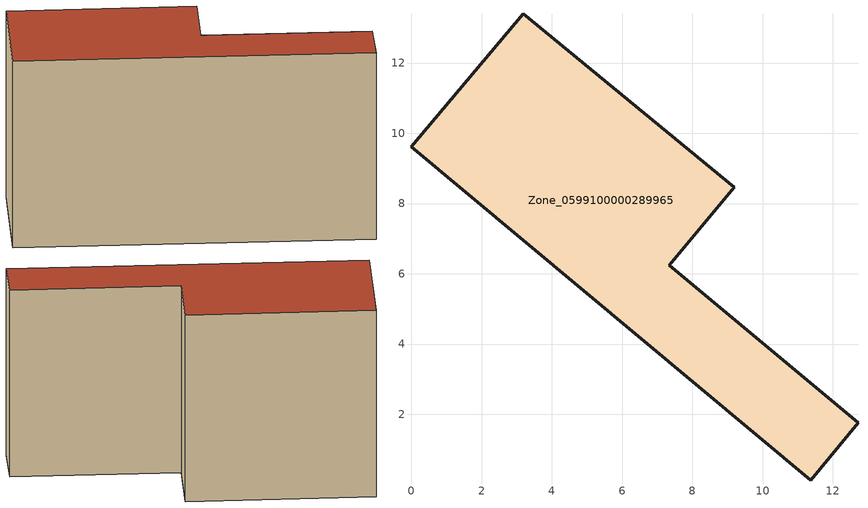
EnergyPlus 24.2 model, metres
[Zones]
Zone_0599100000289965
 floor ground (C_G): 9.19,8.46 7.34,6.24 12.71,1.76 11.37,0.12 0,9.62 3.18,13.41 z0
 wall outside (C_F): 7.34,6.24 9.19,8.46 3.18,13.41 0,9.62 11.37,0.12 12.71,1.76 7.34,6.24 z0:8.34
 roof outside (C_R): 12.71,1.76 7.34,6.24 9.19,8.46 3.18,13.41 0,9.62 11.37,0.12 z8.34
[BUILDING]
Pand.0599100000289965: North Axis=0; Terrain=City; Loads Convergence Tolerance Value=0.04; Temperature Convergence Tolerance Value=0.4; Solar Distribution=FullExterior; Maximum Number of Warmup Days=25; Minimum Number of Warmup Days=1
[Site:Location]
Rotterdam.The.Hague.AP_ZH_NLD Design_Conditions: Latitude=51.96; Longitude=4.45; Time Zone=1; Elevation=-4.5
[SITE:GROUNDTEMPERATURE:BUILDINGSURFACE]
18, 18, 18, 18, 18, 18, 18, 18, 18, 18, 18, 18
[MATERIAL] Thermal Absorptance=0.9; Solar Absorptance=0.7; Visible Absorptance=0.7
Name | Roughness | Thickness | Conductivity | Density | Specific Heat
G.TI.1946 | MediumSmooth | 0.15 | 1 | 540 | 1210
F.TI.1946 | Rough | 0.3 | 0.857143 | 1920 | 840
R.TI.1946 | MediumRough | 0.2 | 0.1 | 1500 | 1000
[CONSTRUCTION]
C_G: G.TI.1946
C_F: F.TI.1946
C_R: R.TI.1946
[ZONE]
Zone_0599100000289965: Type=1; Multiplier=1; Ceiling Height=Autocalculate; Volume=Autocalculate; Floor Area=autocalculate; Part of Total Floor Area=Yes
[ZONEINFILTRATION:DESIGNFLOWRATE]
Infil_Zone_0599100000289965: Zone or ZoneList or Space or SpaceList=Zone_0599100000289965; Schedule=AlwaysOn; Design Flow Rate Calculation Method=Flow/Area; Flow Rate per Floor Area=0.003; Constant Term Coefficient=1; Temperature Term Coefficient=0; Velocity Term Coefficient=0; Velocity Squared Term Coefficient=0
[HVACTEMPLATE:ZONE:IDEALLOADSAIRSYSTEM]
Zone_0599100000289965: Maximum Heating Supply Air Temperature=50; Minimum Cooling Supply Air Temperature=13; Maximum Heating Supply Air Humidity Ratio=0.0156; Minimum Cooling Supply Air Humidity Ratio=0.0077; Heating Limit=NoLimit; Cooling Limit=NoLimit; Dehumidification Control Type=ConstantSensibleHeatRatio; Cooling Sensible Heat Ratio=0.7; Dehumidification Setpoint=60; Humidification Control Type=None; Humidification Setpoint=30; Outdoor Air Method=None; Outdoor Air Flow Rate per Person=0.00944; Outdoor Air Flow Rate per Zone Floor Area=0; Outdoor Air Flow Rate per Zone=0; Demand Controlled Ventilation Type=None; Outdoor Air Economizer Type=NoEconomizer; Heat Recovery Type=None; Sensible Heat Recovery Effectiveness=0.7; Latent Heat Recovery Effectiveness=0.65
[ZONECONTROL:THERMOSTAT]
ThermostatControl_Zone_0599100000289965: Zone or ZoneList=Zone_0599100000289965; Control Type Schedule=DualSetpointControlType; Control 1=Thermostat_Zone_0599100000289965; Temperature Difference Between Cutout And Setpoint=0
[THERMOSTATSETPOINT:DUALSETPOINT]
Thermostat_Zone_0599100000289965: Heating Setpoint Temperature Schedule=HeatingSetpoint_Zone_0599100000289965; Cooling Setpoint Temperature Schedule=CoolingSetpoint_Zone_0599100000289965
[SCHEDULE:COMPACT]
HeatingSetpoint_Zone_0599100000289965: Through: 12/31, For: AllDays, Until: 24:00, 21
CoolingSetpoint_Zone_0599100000289965: Through: 12/31, For: AllDays, Until: 24:00, 24
DualSetpointControlType: Through: 12/31, For: AllDays, Until: 24:00, 4
AlwaysOn: Through: 12/31, For: AllDays, Until: 24:00, 1
